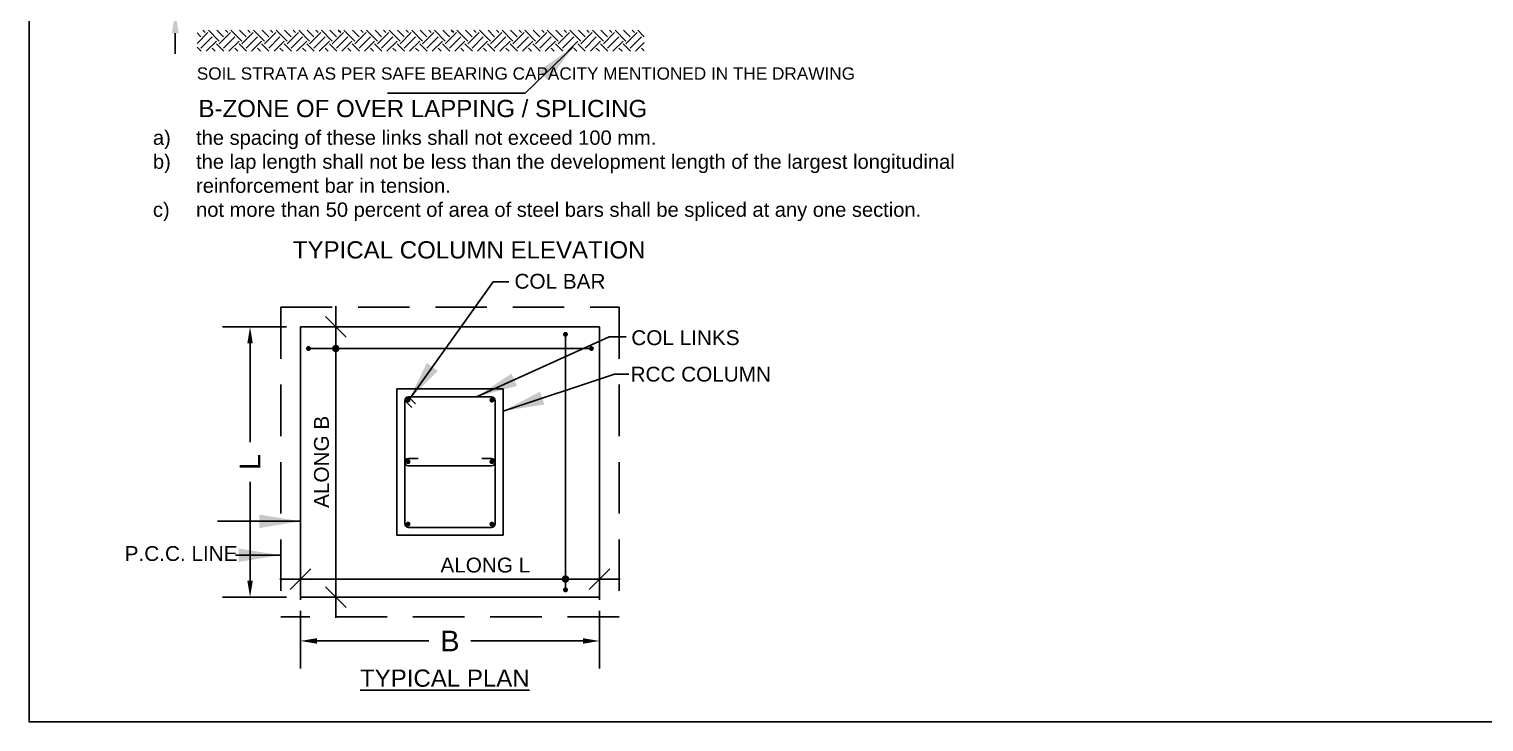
# Model space of a CAD drawing. Header units: metres. Extents: x 1689 to 2066, y 219 to 408.
# Drawn here: x 1780.94 to 1791.52, y 241.43 to 246.47 of the extents above; entities that cross this region are included whole.
import ezdxf

# ---------------------------------------------------------------- set-up
doc = ezdxf.new("R2010")
doc.units = ezdxf.units.M
doc.header["$LTSCALE"] = 1.5
doc.linetypes.add('DASHED2', pattern=[0.375, 0.25, -0.125])
doc.layers.add('DIM - GRID - STR', color=140, linetype='Continuous', lineweight=15)
doc.layers.add('FORMAT - STR', color=7, linetype='Continuous', lineweight=25)
for name, color, linetype in [('S-COL', 4, 'Continuous'), ('S-CONC-REINF', 2, 'Continuous'), ('S-DIM', 2, 'Continuous'), ('S-HATCH', 1, 'Continuous'), ('S-LINKS', 4, 'Continuous'), ('S-MTXT', 4, 'Continuous'), ('S-REINF', 6, 'Continuous'), ('S-TXT', 3, 'Continuous'), ('Text', 31, 'Continuous')]:
    doc.layers.add(name, color=color, linetype=linetype)
doc.styles.add('PRADEEP - STR', font='swissel.ttf')
doc.styles.add('SC-COL1', font='SansSerif')
doc.styles.get("Standard").update_dxf_attribs({"font": 'arial.ttf', "height": 0.2})
doc.dimstyles.new('GRID DIM', dxfattribs={"dimtxt": 0.35, "dimasz": 0.1, "dimexe": 0.1, "dimexo": 0.1, "dimgap": 0.09, "dimtad": 0, "dimdec": 0, "dimlfac": 1000, "dimzin": 0, "dimdsep": 46, "dimtxsty": 'Standard', "dimblk": 'OBLIQUE', "dimcen": 0.09, "dimclrd": 73, "dimclre": 73, "dimclrt": 1, "dimadec": 0, "dimazin": 0, "dimtfac": 1, "dimtdec": 0, "dimtofl": 0, "dimtmove": 1, "dimatfit": 3, "dimfxl": 1.25, "dimtolj": 1, "dimtzin": 0, "dimlwd": -1, "dimlwe": -1, "dimarcsym": 0})

# ---------------------------------------------------------------- blocks, each defined once
blk = doc.blocks.new('*D55')
at = {"layer": 'Defpoints', "color": 0, "transparency": 16777216}
for p in [(1781.999, 247.203), (1783.373, 247.203), (1782.387, 246.589)]:
    blk.add_point(p, dxfattribs=at)
at = {"layer": 'DIM - GRID - STR', "color": 2, "linetype": 'ByBlock', "lineweight": -2, "transparency": 16777216}
for p, q in [((1781.999, 247.353), (1781.999, 247.503)), ((1781.999, 246.439), (1781.999, 246.289))]:
    blk.add_line(p, q, dxfattribs=at)
at = {"layer": 'DIM - GRID - STR', "color": 1, "linetype": 'ByBlock', "lineweight": -2, "transparency": 16777216}
for p, q in [((1783.273, 247.203), (1781.799, 247.203)), ((1782.287, 246.589), (1781.799, 246.589))]:
    blk.add_line(p, q, dxfattribs=at)
at = {"layer": 'DIM - GRID - STR', "color": 2, "transparency": 16777216}
for points in [[(1781.974, 247.353), (1782.024, 247.353), (1781.999, 247.203)], [(1781.974, 246.439), (1782.024, 246.439), (1781.999, 246.589)]]:
    blk.add_solid(points, dxfattribs=at)
at = {"layer": 'DIM - GRID - STR', "color": 3, "transparency": 16777216, "insert": (1781.86, 246.901), "char_height": 0.15, "attachment_point": 5, "rotation": 90, "style": 'PRADEEP - STR'}
blk.add_mtext('\\A1;D1', dxfattribs=at)
blk = doc.blocks.new('_Oblique')
at = {"color": 0, "linetype": 'ByBlock', "lineweight": -2}
blk.add_line((-0.5, -0.5), (0.5, 0.5), dxfattribs=at)
blk = doc.blocks.new('*D44')
at = {"layer": 'Defpoints', "color": 0, "transparency": 16777216}
for p in [(1785.085, 242.711), (1782.909, 242.621), (1785.085, 242.471)]:
    blk.add_point(p, dxfattribs=at)
at = {"layer": 'S-DIM', "color": 1, "linetype": 'ByBlock', "lineweight": -2, "transparency": 16777216}
for p, q in [((1785.085, 242.561), (1785.085, 242.321)), ((1782.909, 242.471), (1782.909, 242.321))]:
    blk.add_line(p, q, dxfattribs=at)
at = {"layer": 'S-DIM', "color": 2, "linetype": 'ByBlock', "lineweight": -2, "transparency": 16777216}
blk.add_line((1782.759, 242.471), (1785.235, 242.471), dxfattribs=at)
at = {"layer": 'S-DIM', "color": 2, "lineweight": -2, "transparency": 16777216, "xscale": 0.15, "yscale": 0.15, "zscale": 0.15, "rotation": 180}
blk.add_blockref('_Oblique', (1782.909, 242.471), dxfattribs=at)
at = {"layer": 'S-DIM', "color": 2, "lineweight": -2, "transparency": 16777216, "xscale": 0.15, "yscale": 0.15, "zscale": 0.15}
blk.add_blockref('_Oblique', (1785.085, 242.471), dxfattribs=at)
blk = doc.blocks.new('*D45')
at = {"layer": 'Defpoints', "color": 0, "transparency": 16777216}
for p in [(1782.971, 244.304), (1782.971, 242.339), (1783.166, 242.339)]:
    blk.add_point(p, dxfattribs=at)
at = {"layer": 'S-DIM', "color": 2, "linetype": 'ByBlock', "lineweight": -2, "transparency": 16777216}
blk.add_line((1783.166, 244.454), (1783.166, 242.189), dxfattribs=at)
at = {"layer": 'S-DIM', "color": 1, "linetype": 'ByBlock', "lineweight": -2, "transparency": 16777216}
for p, q in [((1783.121, 244.304), (1783.316, 244.304)), ((1783.121, 242.339), (1783.316, 242.339))]:
    blk.add_line(p, q, dxfattribs=at)
at = {"layer": 'S-DIM', "color": 2, "lineweight": -2, "transparency": 16777216, "xscale": 0.15, "yscale": 0.15, "zscale": 0.15}
for p, rotation in [((1783.166, 244.304), 90), ((1783.166, 242.339), 270)]:
    blk.add_blockref('_Oblique', p, dxfattribs=dict(at, rotation=rotation))
blk = doc.blocks.new('*D64')
at = {"layer": 'Defpoints', "color": 0, "transparency": 16777216}
for p in [(1782.909, 244.304), (1782.543, 242.339), (1782.909, 242.339)]:
    blk.add_point(p, dxfattribs=at)
at = {"layer": 'DIM - GRID - STR', "color": 1, "linetype": 'ByBlock', "lineweight": -2, "transparency": 16777216}
for p, q in [((1782.809, 244.304), (1782.343, 244.304)), ((1782.809, 242.339), (1782.343, 242.339))]:
    blk.add_line(p, q, dxfattribs=at)
at = {"layer": 'DIM - GRID - STR', "color": 2, "linetype": 'ByBlock', "lineweight": -2, "transparency": 16777216}
for p, q in [((1782.543, 244.184), (1782.543, 243.466)), ((1782.543, 242.459), (1782.543, 243.177))]:
    blk.add_line(p, q, dxfattribs=at)
at = {"layer": 'DIM - GRID - STR', "color": 2, "transparency": 16777216}
for points in [[(1782.523, 244.184), (1782.563, 244.184), (1782.543, 244.304)], [(1782.523, 242.459), (1782.563, 242.459), (1782.543, 242.339)]]:
    blk.add_solid(points, dxfattribs=at)
at = {"layer": 'DIM - GRID - STR', "color": 3, "transparency": 16777216, "insert": (1782.543, 243.321), "char_height": 0.15, "attachment_point": 5, "rotation": 90, "style": 'PRADEEP - STR'}
blk.add_mtext('\\A1;L', dxfattribs=at)
blk = doc.blocks.new('*D65')
at = {"layer": 'Defpoints', "color": 0, "transparency": 16777216}
for p in [(1782.909, 242.339), (1785.085, 242.339), (1785.085, 242.021)]:
    blk.add_point(p, dxfattribs=at)
at = {"layer": 'DIM - GRID - STR', "color": 1, "linetype": 'ByBlock', "lineweight": -2, "transparency": 16777216}
for p, q in [((1782.909, 242.239), (1782.909, 241.821)), ((1785.085, 242.239), (1785.085, 241.821))]:
    blk.add_line(p, q, dxfattribs=at)
at = {"layer": 'DIM - GRID - STR', "color": 2, "linetype": 'ByBlock', "lineweight": -2, "transparency": 16777216}
for p, q in [((1783.029, 242.021), (1783.844, 242.021)), ((1784.965, 242.021), (1784.15, 242.021))]:
    blk.add_line(p, q, dxfattribs=at)
at = {"layer": 'DIM - GRID - STR', "color": 2, "transparency": 16777216}
for points in [[(1783.029, 242.041), (1783.029, 242.001), (1782.909, 242.021)], [(1784.965, 242.041), (1784.965, 242.001), (1785.085, 242.021)]]:
    blk.add_solid(points, dxfattribs=at)
at = {"layer": 'DIM - GRID - STR', "color": 3, "transparency": 16777216, "insert": (1783.997, 242.021), "char_height": 0.15, "attachment_point": 5, "style": 'PRADEEP - STR'}
blk.add_mtext('\\A1;B', dxfattribs=at)

msp = doc.modelspace()

# ---------------------------------------------------------------- hatches: boundary and pattern name
at = {"layer": 'S-HATCH'}
h = msp.add_hatch(dxfattribs=at)
h.set_pattern_fill('EARTH', color=256, scale=0.464878, angle=45, style=0)
h.set_pattern_definition([(45, (1837.11198, 128.12628), (0, 0.16435931), [0.11621958, -0.11621958]), (45, (1837.08117, 128.1571), (0, 0.16435931), [0.11621958, -0.11621958]), (45, (1837.05035, 128.18791), (0, 0.16435931), [0.11621958, -0.11621958]), (135, (1837.05035, 128.20846), (-0.16435931, 0), [0.11621958, -0.11621958]), (135, (1837.08117, 128.23928), (-0.16435931, 0), [0.11621958, -0.11621958]), (135, (1837.11198, 128.27009), (-0.16435931, 0), [0.11621958, -0.11621958])])
h.paths.add_polyline_path([(1785.41079, 246.30873), (1785.41079, 246.46188), (1782.15758, 246.46188), (1782.15758, 246.30873)])

# ---------------------------------------------------------------- linework, layer by layer
at = {"layer": 'FORMAT - STR'}
msp.add_lwpolyline([(1801.93558, 256.28252), (1801.93558, 241.43252), (1780.93558, 241.43252), (1780.93558, 256.28252)], close=True, dxfattribs=at)
msp.add_lwpolyline([(1801.93558, 256.28252), (1801.93558, 241.43252), (1780.93558, 241.43252), (1780.93558, 256.28252)], close=True, dxfattribs=at)
at = {"layer": 'S-COL'}
for p, q in [((1783.61087, 243.85342, 0), (1784.38329, 243.85342, 0)), ((1783.61087, 242.78935, 0), (1783.61087, 243.85342, 0)), ((1784.38329, 243.85342, 0), (1784.38329, 242.78935, 0)), ((1784.38329, 242.78935, 0), (1783.61087, 242.78935, 0))]:
    msp.add_line(p, q, dxfattribs=at)
at = {"layer": 'S-CONC-REINF', "linetype": 'DASHED2'}
for p, q in [((1782.76623, 244.44704, 0), (1785.22794, 244.44704, 0)), ((1782.76623, 244.44704, 0), (1782.76623, 242.19573, 0)), ((1785.22794, 244.44704, 0), (1785.22794, 242.19573, 0)), ((1785.22794, 242.19573, 0), (1782.76623, 242.19573, 0))]:
    msp.add_line(p, q, dxfattribs=at)
at = {"layer": 'S-CONC-REINF'}
for p, q in [((1782.90927, 244.304, 0), (1785.0849, 244.304, 0)), ((1782.90927, 244.304, 0), (1782.90927, 242.33877, 0)), ((1785.0849, 244.304, 0), (1785.0849, 242.33877, 0)), ((1785.0849, 242.33877, 0), (1782.90927, 242.33877, 0))]:
    msp.add_line(p, q, dxfattribs=at)
at = {"layer": 'S-LINKS'}
for p, q in [((1783.66809, 243.76939, 0), (1783.71866, 243.71881, 0)), ((1783.66809, 243.76939, 0), (1783.66809, 242.87338, 0)), ((1783.69491, 243.79621, 0), (1783.74548, 243.74563, 0)), ((1783.69491, 243.79621, 0), (1784.29925, 243.79621, 0)), ((1784.32607, 243.76939, 0), (1784.32607, 242.87338, 0)), ((1783.69491, 243.3482, 0), (1783.76643, 243.3482, 0)), ((1783.69491, 243.29456, 0), (1784.29925, 243.29456, 0)), ((1784.29925, 243.3482, 0), (1784.22773, 243.3482, 0)), ((1784.29925, 242.84656, 0), (1783.69491, 242.84656, 0))]:
    msp.add_line(p, q, dxfattribs=at)
for centre, start, end in [((1783.69491, 243.76939, 0), 90.000023, 179.999978), ((1784.29925, 243.76939, 0), 0.000022, 89.999977), ((1783.69491, 243.32138, 0), 90, 270), ((1784.29925, 243.32138, 0), 270, 90), ((1783.69491, 242.87338, 0), 180.000022, 269.999977), ((1784.29925, 242.87338, 0), 270.000023, 359.999978)]:
    msp.add_arc(centre, 0.02682, start, end, dxfattribs=at)
at = {"layer": 'S-REINF', "color": 5}
for p, q in [((1784.83734, 244.25917, 0), (1784.83734, 242.3836, 0)), ((1785.03492, 244.14725, 0), (1782.95924, 244.14725, 0))]:
    msp.add_line(p, q, dxfattribs=at)
at = {"layer": 'S-REINF', "color": 5, "elevation": 0}
for points, const_width in [([(1784.84628, 244.25023, -1), (1784.8284, 244.25023, -1)], 0.01788), ([(1782.97712, 244.14725, -1), (1782.95924, 244.14725, -1)], 0.01788), ([(1783.15298, 244.14725, 1), (1783.1798, 244.14725, 1)], 0.02682), ([(1785.01705, 244.14725, 1), (1785.03492, 244.14725, 1)], 0.01788), ([(1783.68317, 243.77218, 1), (1783.70105, 243.77218, 1)], 0.01788), ([(1784.31099, 243.77218, -1), (1784.29311, 243.77218, -1)], 0.01788), ([(1783.68317, 243.32454, 1), (1783.70105, 243.32454, 1)], 0.01788), ([(1784.31099, 243.32454, -1), (1784.29311, 243.32454, -1)], 0.01788), ([(1783.68317, 242.87059, -1), (1783.70105, 242.87059, -1)], 0.01788), ([(1784.31099, 242.87059, 1), (1784.29311, 242.87059, 1)], 0.01788), ([(1784.82393, 242.4713, 1), (1784.85075, 242.4713, 1)], 0.02682), ([(1784.84628, 242.39254, 1), (1784.8284, 242.39254, 1)], 0.01788)]:
    msp.add_lwpolyline(points, format="xyb", close=True, dxfattribs=dict(at, const_width=const_width))

# ---------------------------------------------------------------- texts
at = {"layer": 'S-MTXT', "color": 3, "lineweight": 18, "style": 'PRADEEP - STR'}
msp.add_text('B-ZONE OF OVER LAPPING / SPLICING', height=0.1251595, dxfattribs=at).set_placement((1782.16786, 245.82969, 0))
at = {"layer": 'S-MTXT', "style": 'PRADEEP - STR'}
for s, p in [('TYPICAL COLUMN ELEVATION', (1782.85425, 244.80202, 0)), ('%%UTYPICAL PLAN', (1783.34279, 241.6881, 0))]:
    msp.add_text(s, height=0.1251595, dxfattribs=at).set_placement(p)
at = {"layer": 'S-TXT', "attachment_point": 1, "style": 'PRADEEP - STR'}
for s, width, insert, char_height in [('SOIL STRATA AS PER SAFE BEARING CAPACITY MENTIONED IN THE DRAWING', 5.9146013, (1782.1557, 246.19136, 0), 0.0893997), ('\\pxi-3,l4,t4;a)^Ithe spacing of these links shall not exceed 100 mm.\\Pb)^Ithe lap length shall not be less than the development length of the largest longitudinal reinforcement bar in tension. \\Pc)^Inot more than 50 percent of area of steel bars shall be spliced at any one section.', 6.3395698, (1781.73165, 245.73288, 0), 0.10466304)]:
    msp.add_mtext_dynamic_manual_height_columns(s, width=width, gutter_width=1, heights=[0], dxfattribs=dict(at, insert=insert, char_height=char_height))
at = {"layer": 'Text', "style": 'SC-COL1'}
for s, p in [('COL BAR', (1784.46637, 244.58236, 0)), ('COL LINKS', (1785.31626, 244.17201, 0)), ('RCC COLUMN', (1785.31066, 243.90684, 0)), ('P.C.C. LINE', (1781.63108, 242.60265, 0)), ('ALONG L', (1783.92771, 242.51877, 0))]:
    msp.add_text(s, height=0.10788, dxfattribs=at).set_placement(p)
msp.add_text('ALONG B', height=0.10788, rotation=90, dxfattribs=at).set_placement((1783.11604, 242.98825, 0))

# ---------------------------------------------------------------- dimensions: what is measured, and where the dimension line sits
at = {"layer": 'DIM - GRID - STR', "color": 3}
dim = msp.add_linear_dim(base=(1781.99865, 247.2025, 0), p1=(1782.38724, 246.58886, 0), p2=(1783.37336, 247.2025, 0), angle=90, text='D1', dimstyle='GRID DIM', override={"dimtxt": 0.15, "dimasz": 0.15, "dimexe": 0.2, "dimtxsty": 'PRADEEP - STR', "dimsah": 1, "dimclrd": 2, "dimclre": 1, "dimclrt": 3, "dimfxl": 100, "dimlwd": 65534, "dimlwe": 65534}, dxfattribs=at)
dim.commit()
dim.dimension.update_dxf_attribs({"geometry": '*D55', "text_midpoint": (1781.86013, 246.90059, 0), "dimtype": 128})
dim = msp.add_linear_dim(base=(1782.5431, 242.33877, 0), p1=(1782.90927, 244.304, 0), p2=(1782.90927, 242.33877, 0), angle=90, text='L', dimstyle='GRID DIM', override={"dimtxt": 0.15, "dimasz": 0.12, "dimexe": 0.2, "dimtxsty": 'PRADEEP - STR', "dimsah": 1, "dimclrd": 2, "dimclre": 1, "dimclrt": 3, "dimfxl": 100, "dimlwd": 65534, "dimlwe": 65534}, dxfattribs=at)
dim.commit()
dim.dimension.update_dxf_attribs({"geometry": '*D64', "text_midpoint": (1782.5431, 243.32138, 0)})
dim = msp.add_linear_dim(base=(1785.0849, 242.02129, 0), p1=(1782.90927, 242.33877, 0), p2=(1785.0849, 242.33877, 0), text='B', dimstyle='GRID DIM', override={"dimtxt": 0.15, "dimasz": 0.12, "dimexe": 0.2, "dimtxsty": 'PRADEEP - STR', "dimsah": 1, "dimclrd": 2, "dimclre": 1, "dimclrt": 3, "dimfxl": 100, "dimlwd": 65534, "dimlwe": 65534}, dxfattribs=at)
dim.commit()
dim.dimension.update_dxf_attribs({"geometry": '*D65', "text_midpoint": (1783.99708, 242.02129, 0)})
at = {"layer": 'S-DIM'}
dim = msp.add_linear_dim(base=(1783.16639, 242.33877, 0), p1=(1782.97115, 244.304, 0), p2=(1782.97115, 242.33877, 0), angle=90, text=' ', dimstyle='GRID DIM', override={"dimtxt": 0.3, "dimasz": 0.15, "dimexe": 0.15, "dimexo": 0.15, "dimtxsty": 'PRADEEP - STR', "dimdle": 0.15, "dimclrd": 2, "dimclre": 1, "dimclrt": 3, "dimfxl": 100, "dimlwd": 65534, "dimlwe": 65534}, dxfattribs=at)
dim.commit()
dim.dimension.update_dxf_attribs({"geometry": '*D45', "text_midpoint": (1783.16639, 243.32138, 0)})
dim = msp.add_linear_dim(base=(1785.0849, 242.4713, 0), p1=(1782.90927, 242.62139, 0), p2=(1785.0849, 242.71115, 0), text=' ', dimstyle='GRID DIM', override={"dimtxt": 0.3, "dimasz": 0.15, "dimexe": 0.15, "dimexo": 0.15, "dimtxsty": 'PRADEEP - STR', "dimdle": 0.15, "dimclrd": 2, "dimclre": 1, "dimclrt": 3, "dimfxl": 100, "dimlwd": 65534, "dimlwe": 65534}, dxfattribs=at)
dim.commit()
dim.dimension.update_dxf_attribs({"geometry": '*D44', "text_midpoint": (1783.99708, 242.4713, 0)})

# ---------------------------------------------------------------- leaders
for points in [[(1784.89321, 246.34017, 0), (1784.54497, 246.00265, 0), (1783.54217, 246.00265, 0)], [(1783.69491, 243.76939, 0), (1784.3102, 244.63232, 0), (1784.42544, 244.63232, 0)], [(1784.19102, 243.79621, 0), (1785.15527, 244.23301, 0), (1785.27807, 244.23301, 0)], [(1784.38329, 243.69271, 0), (1785.19353, 243.9607, 0), (1785.29813, 243.9607, 0)], [(1782.90927, 242.89104, 0), (1782.30506, 242.89104, 0)], [(1782.76029, 242.64436, 0), (1782.43813, 242.64436, 0)]]:
    msp.add_leader(points, dimstyle='GRID DIM', override={"dimasz": 0.3, "dimfxl": 100}, dxfattribs=at)

doc.saveas('drawing.dxf')
